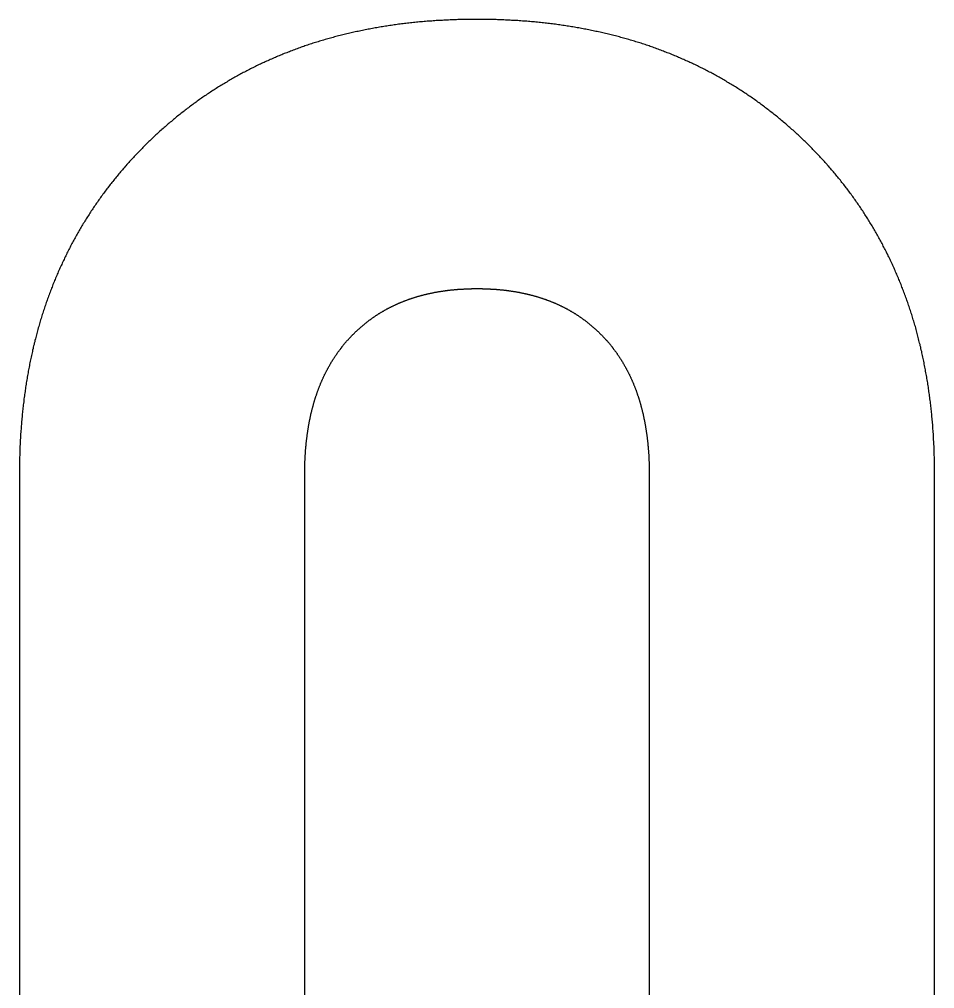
# Model space of a CAD drawing. Header units: millimetres. Extents: x -1211 to 233, y -1153 to 100.
# Drawn here: x -246.14 to -234, y -605.46 to -592.61 of the extents above; entities that cross this region are included whole.
import ezdxf

# ---------------------------------------------------------------- set-up
doc = ezdxf.new("R2010")
doc.units = ezdxf.units.MM
doc.layers.get('0').update_dxf_attribs({"lineweight": 25, "true_color": 0xffffff})

msp = doc.modelspace()

# ---------------------------------------------------------------- linework, layer by layer
at = {"color": 5, "true_color": 0x0000ff, "flags": 128}
for points in [[(-233.995, -612.285), (-233.995, -598.642), (-233.995, -598.621), (-233.995, -598.6), (-233.995, -598.579), (-233.996, -598.558), (-233.996, -598.536), (-233.996, -598.515), (-233.996, -598.494), (-233.997, -598.473), (-233.997, -598.453), (-233.998, -598.432), (-233.998, -598.411), (-233.999, -598.39), (-233.999, -598.369), (-234, -598.348), (-234.001, -598.328), (-234.002, -598.307), (-234.003, -598.286), (-234.003, -598.266), (-234.004, -598.245), (-234.005, -598.224), (-234.006, -598.204), (-234.008, -598.183), (-234.009, -598.163), (-234.01, -598.142), (-234.011, -598.122), (-234.012, -598.102), (-234.014, -598.081), (-234.015, -598.061), (-234.017, -598.041), (-234.018, -598.02), (-234.02, -598), (-234.021, -597.98), (-234.023, -597.96), (-234.025, -597.94), (-234.027, -597.92), (-234.028, -597.9), (-234.03, -597.879), (-234.032, -597.859), (-234.034, -597.84), (-234.036, -597.82), (-234.038, -597.8), (-234.04, -597.78), (-234.043, -597.76), (-234.045, -597.74), (-234.047, -597.72), (-234.049, -597.701), (-234.052, -597.681), (-234.054, -597.661), (-234.057, -597.642), (-234.059, -597.622), (-234.062, -597.602), (-234.064, -597.583), (-234.067, -597.563), (-234.07, -597.544), (-234.073, -597.524), (-234.075, -597.505), (-234.078, -597.486), (-234.081, -597.466), (-234.084, -597.447), (-234.087, -597.428), (-234.09, -597.408), (-234.094, -597.389), (-234.097, -597.37), (-234.1, -597.351), (-234.103, -597.332), (-234.107, -597.313), (-234.11, -597.293), (-234.114, -597.274), (-234.117, -597.255), (-234.121, -597.236), (-234.124, -597.218), (-234.128, -597.199), (-234.132, -597.18), (-234.135, -597.161), (-234.139, -597.142), (-234.143, -597.123), (-234.147, -597.105), (-234.151, -597.086), (-234.155, -597.067), (-234.159, -597.049), (-234.163, -597.03), (-234.167, -597.011), (-234.172, -596.993), (-234.176, -596.974), (-234.18, -596.956), (-234.185, -596.937), (-234.189, -596.919), (-234.194, -596.9), (-234.198, -596.882), (-234.203, -596.864), (-234.207, -596.846), (-234.212, -596.827), (-234.217, -596.809), (-234.221, -596.791), (-234.226, -596.773), (-234.231, -596.755), (-234.236, -596.736), (-234.241, -596.718), (-234.246, -596.7), (-234.251, -596.682), (-234.256, -596.664), (-234.262, -596.646), (-234.267, -596.628), (-234.272, -596.611), (-234.278, -596.593), (-234.283, -596.575), (-234.288, -596.557), (-234.294, -596.539), (-234.299, -596.522), (-234.305, -596.504), (-234.311, -596.486), (-234.316, -596.469), (-234.322, -596.451), (-234.328, -596.434), (-234.334, -596.416), (-234.34, -596.399), (-234.346, -596.381), (-234.352, -596.364), (-234.358, -596.346), (-234.364, -596.329), (-234.37, -596.312), (-234.376, -596.294), (-234.383, -596.277), (-234.389, -596.26), (-234.395, -596.243), (-234.402, -596.225), (-234.408, -596.208), (-234.415, -596.191), (-234.421, -596.174), (-234.428, -596.157), (-234.435, -596.14), (-234.441, -596.123), (-234.448, -596.106), (-234.455, -596.089), (-234.462, -596.072), (-234.469, -596.055), (-234.476, -596.039), (-234.483, -596.022), (-234.49, -596.005), (-234.497, -595.988), (-234.504, -595.972), (-234.512, -595.955), (-234.519, -595.938), (-234.526, -595.922), (-234.534, -595.905), (-234.541, -595.889), (-234.549, -595.872), (-234.556, -595.856), (-234.564, -595.839), (-234.571, -595.823), (-234.579, -595.807), (-234.587, -595.79), (-234.595, -595.774), (-234.603, -595.758), (-234.611, -595.741), (-234.618, -595.725), (-234.627, -595.709), (-234.635, -595.693), (-234.643, -595.677), (-234.651, -595.661), (-234.659, -595.645), (-234.667, -595.629), (-234.676, -595.613), (-234.684, -595.597), (-234.692, -595.581), (-234.701, -595.565), (-234.709, -595.549), (-234.718, -595.533), (-234.727, -595.518), (-234.735, -595.502), (-234.744, -595.486), (-234.753, -595.47), (-234.762, -595.455), (-234.771, -595.439), (-234.78, -595.423), (-234.789, -595.408), (-234.798, -595.392), (-234.807, -595.377), (-234.816, -595.361), (-234.825, -595.346), (-234.834, -595.331), (-234.844, -595.315), (-234.853, -595.3), (-234.862, -595.285), (-234.872, -595.269), (-234.881, -595.254), (-234.891, -595.239), (-234.9, -595.224), (-234.91, -595.209), (-234.92, -595.193), (-234.93, -595.178), (-234.939, -595.163), (-234.949, -595.148), (-234.959, -595.133), (-234.969, -595.118), (-234.979, -595.103), (-234.989, -595.089), (-234.999, -595.074), (-235.009, -595.059), (-235.02, -595.044), (-235.03, -595.029), (-235.04, -595.015), (-235.051, -595), (-235.061, -594.985), (-235.072, -594.971), (-235.082, -594.956), (-235.093, -594.941), (-235.103, -594.927), (-235.114, -594.912), (-235.125, -594.898), (-235.135, -594.883), (-235.146, -594.869), (-235.157, -594.855), (-235.168, -594.84), (-235.179, -594.826), (-235.19, -594.812), (-235.201, -594.798), (-235.212, -594.783), (-235.224, -594.769), (-235.235, -594.755), (-235.246, -594.741), (-235.257, -594.727), (-235.269, -594.713), (-235.28, -594.699), (-235.292, -594.685), (-235.303, -594.671), (-235.315, -594.657), (-235.327, -594.643), (-235.338, -594.629), (-235.35, -594.615), (-235.362, -594.601), (-235.374, -594.588), (-235.386, -594.574), (-235.398, -594.56), (-235.41, -594.547), (-235.422, -594.533), (-235.434, -594.519), (-235.446, -594.506), (-235.458, -594.492), (-235.47, -594.479), (-235.483, -594.465), (-235.495, -594.452), (-235.508, -594.438), (-235.52, -594.425), (-235.533, -594.412), (-235.545, -594.398), (-235.558, -594.385), (-235.57, -594.372), (-235.583, -594.359), (-235.596, -594.345), (-235.609, -594.332), (-235.622, -594.319), (-235.635, -594.306), (-235.648, -594.293), (-235.661, -594.28), (-235.674, -594.267), (-235.687, -594.254), (-235.7, -594.241), (-235.713, -594.228), (-235.726, -594.216), (-235.74, -594.203), (-235.753, -594.19), (-235.766, -594.177), (-235.78, -594.165), (-235.793, -594.152), (-235.806, -594.14), (-235.82, -594.127), (-235.833, -594.115), (-235.847, -594.103), (-235.86, -594.09), (-235.874, -594.078), (-235.888, -594.066), (-235.901, -594.054), (-235.915, -594.042), (-235.929, -594.03), (-235.942, -594.018), (-235.956, -594.006), (-235.97, -593.994), (-235.984, -593.982), (-235.998, -593.97), (-236.011, -593.959), (-236.025, -593.947), (-236.039, -593.935), (-236.053, -593.924), (-236.067, -593.912), (-236.081, -593.901), (-236.095, -593.889), (-236.11, -593.878), (-236.124, -593.867), (-236.138, -593.855), (-236.152, -593.844), (-236.166, -593.833), (-236.181, -593.822), (-236.195, -593.811), (-236.209, -593.8), (-236.224, -593.789), (-236.238, -593.778), (-236.252, -593.767), (-236.267, -593.756), (-236.281, -593.745), (-236.296, -593.735), (-236.31, -593.724), (-236.325, -593.713), (-236.34, -593.703), (-236.354, -593.692), (-236.369, -593.682), (-236.384, -593.671), (-236.398, -593.661), (-236.413, -593.651), (-236.428, -593.64), (-236.443, -593.63), (-236.458, -593.62), (-236.473, -593.61), (-236.488, -593.6), (-236.502, -593.59), (-236.517, -593.58), (-236.532, -593.57), (-236.548, -593.56), (-236.563, -593.55), (-236.578, -593.541), (-236.593, -593.531), (-236.608, -593.521), (-236.623, -593.512), (-236.639, -593.502), (-236.654, -593.492), (-236.669, -593.483), (-236.684, -593.474), (-236.7, -593.464), (-236.715, -593.455), (-236.731, -593.446), (-236.746, -593.437), (-236.762, -593.427), (-236.777, -593.418), (-236.793, -593.409), (-236.808, -593.4), (-236.824, -593.391), (-236.84, -593.382), (-236.855, -593.374), (-236.871, -593.365), (-236.887, -593.356), (-236.903, -593.347), (-236.918, -593.339), (-236.934, -593.33), (-236.95, -593.322), (-236.966, -593.313), (-236.982, -593.305), (-236.998, -593.296), (-237.014, -593.288), (-237.03, -593.28), (-237.046, -593.271), (-237.062, -593.263), (-237.078, -593.255), (-237.094, -593.247), (-237.111, -593.239), (-237.127, -593.231), (-237.143, -593.223), (-237.159, -593.215), (-237.176, -593.207), (-237.192, -593.2), (-237.209, -593.192), (-237.225, -593.184), (-237.241, -593.177), (-237.258, -593.169), (-237.274, -593.161), (-237.291, -593.154), (-237.307, -593.147), (-237.324, -593.139), (-237.341, -593.132), (-237.357, -593.125), (-237.374, -593.117), (-237.391, -593.11), (-237.408, -593.103), (-237.424, -593.096), (-237.441, -593.089), (-237.458, -593.082), (-237.475, -593.075), (-237.492, -593.068), (-237.509, -593.061), (-237.526, -593.055), (-237.543, -593.048), (-237.56, -593.041), (-237.577, -593.035), (-237.594, -593.028), (-237.611, -593.022), (-237.628, -593.015), (-237.646, -593.009), (-237.663, -593.002), (-237.68, -592.996), (-237.697, -592.99), (-237.715, -592.984), (-237.732, -592.977), (-237.75, -592.971), (-237.767, -592.965), (-237.784, -592.959), (-237.802, -592.953), (-237.819, -592.947), (-237.837, -592.941), (-237.855, -592.936), (-237.872, -592.93), (-237.89, -592.924), (-237.908, -592.919), (-237.925, -592.913), (-237.943, -592.907), (-237.961, -592.902), (-237.979, -592.896), (-237.996, -592.891), (-238.014, -592.886), (-238.032, -592.88), (-238.05, -592.875), (-238.068, -592.87), (-238.086, -592.865), (-238.104, -592.86), (-238.122, -592.855), (-238.14, -592.85), (-238.158, -592.845), (-238.177, -592.84), (-238.195, -592.835), (-238.213, -592.83), (-238.231, -592.826), (-238.249, -592.821), (-238.268, -592.816), (-238.286, -592.812), (-238.305, -592.807), (-238.323, -592.803), (-238.341, -592.798), (-238.36, -592.794), (-238.378, -592.789), (-238.397, -592.785), (-238.415, -592.781), (-238.434, -592.777), (-238.453, -592.773), (-238.471, -592.769), (-238.49, -592.765), (-238.509, -592.761), (-238.527, -592.757), (-238.546, -592.753), (-238.565, -592.749), (-238.584, -592.745), (-238.603, -592.741), (-238.622, -592.738), (-238.641, -592.734), (-238.66, -592.731), (-238.679, -592.727), (-238.698, -592.724), (-238.717, -592.72), (-238.736, -592.717), (-238.755, -592.713), (-238.774, -592.71), (-238.793, -592.707), (-238.813, -592.704), (-238.832, -592.701), (-238.851, -592.698), (-238.87, -592.695), (-238.89, -592.692), (-238.909, -592.689), (-238.929, -592.686), (-238.948, -592.683), (-238.968, -592.68), (-238.987, -592.678), (-239.007, -592.675), (-239.026, -592.672), (-239.046, -592.67), (-239.065, -592.667), (-239.085, -592.665), (-239.105, -592.662), (-239.125, -592.66), (-239.144, -592.658), (-239.164, -592.655), (-239.184, -592.653), (-239.204, -592.651), (-239.224, -592.649), (-239.244, -592.647), (-239.264, -592.645), (-239.284, -592.643), (-239.304, -592.641), (-239.324, -592.639), (-239.344, -592.637), (-239.364, -592.636), (-239.384, -592.634), (-239.404, -592.632), (-239.424, -592.631), (-239.445, -592.629), (-239.465, -592.628), (-239.485, -592.626), (-239.506, -592.625), (-239.526, -592.623), (-239.546, -592.622), (-239.567, -592.621), (-239.587, -592.62), (-239.608, -592.619), (-239.628, -592.618), (-239.649, -592.616), (-239.669, -592.616), (-239.69, -592.615), (-239.711, -592.614), (-239.731, -592.613), (-239.752, -592.612), (-239.773, -592.611), (-239.794, -592.611), (-239.814, -592.61), (-239.835, -592.609), (-239.856, -592.609), (-239.877, -592.608), (-239.898, -592.608), (-239.919, -592.608), (-239.94, -592.607), (-239.961, -592.607), (-239.982, -592.607), (-240.003, -592.607), (-240.024, -592.606), (-240.045, -592.606), (-240.067, -592.606), (-240.088, -592.606), (-240.109, -592.606), (-240.13, -592.607), (-240.151, -592.607), (-240.172, -592.607), (-240.193, -592.607), (-240.214, -592.608), (-240.235, -592.608), (-240.256, -592.608), (-240.277, -592.609), (-240.298, -592.609), (-240.319, -592.61), (-240.34, -592.611), (-240.36, -592.611), (-240.381, -592.612), (-240.402, -592.613), (-240.423, -592.614), (-240.443, -592.615), (-240.464, -592.616), (-240.484, -592.616), (-240.505, -592.618), (-240.525, -592.619), (-240.546, -592.62), (-240.566, -592.621), (-240.587, -592.622), (-240.607, -592.623), (-240.628, -592.625), (-240.648, -592.626), (-240.668, -592.628), (-240.689, -592.629), (-240.709, -592.631), (-240.729, -592.632), (-240.749, -592.634), (-240.769, -592.636), (-240.789, -592.637), (-240.81, -592.639), (-240.83, -592.641), (-240.85, -592.643), (-240.87, -592.645), (-240.89, -592.647), (-240.909, -592.649), (-240.929, -592.651), (-240.949, -592.653), (-240.969, -592.655), (-240.989, -592.658), (-241.009, -592.66), (-241.028, -592.662), (-241.048, -592.665), (-241.068, -592.667), (-241.087, -592.67), (-241.107, -592.672), (-241.127, -592.675), (-241.146, -592.678), (-241.166, -592.68), (-241.185, -592.683), (-241.205, -592.686), (-241.224, -592.689), (-241.243, -592.692), (-241.263, -592.695), (-241.282, -592.698), (-241.301, -592.701), (-241.321, -592.704), (-241.34, -592.707), (-241.359, -592.71), (-241.378, -592.713), (-241.397, -592.717), (-241.416, -592.72), (-241.435, -592.724), (-241.455, -592.727), (-241.474, -592.731), (-241.493, -592.734), (-241.511, -592.738), (-241.53, -592.741), (-241.549, -592.745), (-241.568, -592.749), (-241.587, -592.753), (-241.606, -592.757), (-241.624, -592.761), (-241.643, -592.765), (-241.662, -592.769), (-241.681, -592.773), (-241.699, -592.777), (-241.718, -592.781), (-241.736, -592.785), (-241.755, -592.789), (-241.773, -592.794), (-241.792, -592.798), (-241.81, -592.803), (-241.829, -592.807), (-241.847, -592.812), (-241.865, -592.816), (-241.884, -592.821), (-241.902, -592.826), (-241.92, -592.83), (-241.938, -592.835), (-241.957, -592.84), (-241.975, -592.845), (-241.993, -592.85), (-242.011, -592.855), (-242.029, -592.86), (-242.047, -592.865), (-242.065, -592.87), (-242.083, -592.875), (-242.101, -592.88), (-242.119, -592.886), (-242.137, -592.891), (-242.155, -592.896), (-242.172, -592.902), (-242.19, -592.907), (-242.208, -592.913), (-242.226, -592.919), (-242.243, -592.924), (-242.261, -592.93), (-242.279, -592.936), (-242.296, -592.941), (-242.314, -592.947), (-242.331, -592.953), (-242.349, -592.959), (-242.366, -592.965), (-242.384, -592.971), (-242.401, -592.977), (-242.418, -592.984), (-242.436, -592.99), (-242.453, -592.996), (-242.47, -593.002), (-242.488, -593.009), (-242.505, -593.015), (-242.522, -593.022), (-242.539, -593.028), (-242.556, -593.035), (-242.573, -593.041), (-242.59, -593.048), (-242.607, -593.055), (-242.624, -593.061), (-242.641, -593.068), (-242.658, -593.075), (-242.675, -593.082), (-242.692, -593.089), (-242.709, -593.096), (-242.726, -593.103), (-242.742, -593.11), (-242.759, -593.117), (-242.776, -593.125), (-242.792, -593.132), (-242.809, -593.139), (-242.826, -593.147), (-242.842, -593.154), (-242.859, -593.161), (-242.875, -593.169), (-242.892, -593.177), (-242.908, -593.184), (-242.925, -593.192), (-242.941, -593.2), (-242.957, -593.207), (-242.974, -593.215), (-242.99, -593.223), (-243.006, -593.231), (-243.023, -593.239), (-243.039, -593.247), (-243.055, -593.255), (-243.071, -593.263), (-243.087, -593.271), (-243.103, -593.28), (-243.119, -593.288), (-243.135, -593.296), (-243.151, -593.305), (-243.167, -593.313), (-243.183, -593.322), (-243.199, -593.33), (-243.215, -593.339), (-243.231, -593.347), (-243.246, -593.356), (-243.262, -593.365), (-243.278, -593.374), (-243.294, -593.382), (-243.309, -593.391), (-243.325, -593.4), (-243.34, -593.409), (-243.356, -593.418), (-243.372, -593.427), (-243.387, -593.437), (-243.402, -593.446), (-243.418, -593.455), (-243.433, -593.464), (-243.449, -593.474), (-243.464, -593.483), (-243.479, -593.492), (-243.495, -593.502), (-243.51, -593.512), (-243.525, -593.521), (-243.54, -593.531), (-243.555, -593.541), (-243.571, -593.55), (-243.586, -593.56), (-243.601, -593.57), (-243.616, -593.58), (-243.631, -593.59), (-243.646, -593.6), (-243.661, -593.61), (-243.676, -593.62), (-243.69, -593.63), (-243.705, -593.64), (-243.72, -593.651), (-243.735, -593.661), (-243.75, -593.671), (-243.764, -593.682), (-243.779, -593.692), (-243.794, -593.703), (-243.808, -593.713), (-243.823, -593.724), (-243.837, -593.735), (-243.852, -593.745), (-243.866, -593.756), (-243.881, -593.767), (-243.895, -593.778), (-243.91, -593.789), (-243.924, -593.8), (-243.938, -593.811), (-243.953, -593.822), (-243.967, -593.833), (-243.981, -593.844), (-243.995, -593.855), (-244.009, -593.867), (-244.024, -593.878), (-244.038, -593.889), (-244.052, -593.901), (-244.066, -593.912), (-244.08, -593.924), (-244.094, -593.935), (-244.108, -593.947), (-244.122, -593.959), (-244.136, -593.97), (-244.149, -593.982), (-244.163, -593.994), (-244.177, -594.006), (-244.191, -594.018), (-244.205, -594.03), (-244.218, -594.042), (-244.232, -594.054), (-244.246, -594.066), (-244.259, -594.078), (-244.273, -594.09), (-244.286, -594.103), (-244.3, -594.115), (-244.313, -594.127), (-244.327, -594.14), (-244.34, -594.152), (-244.354, -594.165), (-244.367, -594.177), (-244.38, -594.19), (-244.393, -594.203), (-244.407, -594.216), (-244.42, -594.228), (-244.433, -594.241), (-244.446, -594.254), (-244.459, -594.267), (-244.473, -594.28), (-244.486, -594.293), (-244.499, -594.306), (-244.511, -594.319), (-244.524, -594.332), (-244.537, -594.345), (-244.55, -594.359), (-244.563, -594.372), (-244.575, -594.385), (-244.588, -594.398), (-244.601, -594.412), (-244.613, -594.425), (-244.626, -594.438), (-244.638, -594.452), (-244.65, -594.465), (-244.663, -594.479), (-244.675, -594.492), (-244.687, -594.506), (-244.699, -594.519), (-244.711, -594.533), (-244.724, -594.547), (-244.736, -594.56), (-244.748, -594.574), (-244.759, -594.588), (-244.771, -594.601), (-244.783, -594.615), (-244.795, -594.629), (-244.807, -594.643), (-244.818, -594.657), (-244.83, -594.671), (-244.841, -594.685), (-244.853, -594.699), (-244.864, -594.713), (-244.876, -594.727), (-244.887, -594.741), (-244.898, -594.755), (-244.91, -594.769), (-244.921, -594.783), (-244.932, -594.798), (-244.943, -594.812), (-244.954, -594.826), (-244.965, -594.84), (-244.976, -594.855), (-244.987, -594.869), (-244.998, -594.883), (-245.008, -594.898), (-245.019, -594.912), (-245.03, -594.927), (-245.041, -594.941), (-245.051, -594.956), (-245.062, -594.971), (-245.072, -594.985), (-245.083, -595), (-245.093, -595.015), (-245.103, -595.029), (-245.114, -595.044), (-245.124, -595.059), (-245.134, -595.074), (-245.144, -595.089), (-245.154, -595.103), (-245.164, -595.118), (-245.174, -595.133), (-245.184, -595.148), (-245.194, -595.163), (-245.204, -595.178), (-245.213, -595.193), (-245.223, -595.209), (-245.233, -595.224), (-245.242, -595.239), (-245.252, -595.254), (-245.261, -595.269), (-245.271, -595.285), (-245.28, -595.3), (-245.29, -595.315), (-245.299, -595.331), (-245.308, -595.346), (-245.317, -595.361), (-245.327, -595.377), (-245.336, -595.392), (-245.345, -595.408), (-245.354, -595.423), (-245.363, -595.439), (-245.371, -595.455), (-245.38, -595.47), (-245.389, -595.486), (-245.398, -595.502), (-245.406, -595.518), (-245.415, -595.533), (-245.424, -595.549), (-245.432, -595.565), (-245.441, -595.581), (-245.449, -595.597), (-245.458, -595.613), (-245.466, -595.629), (-245.474, -595.645), (-245.482, -595.661), (-245.491, -595.677), (-245.499, -595.693), (-245.507, -595.709), (-245.515, -595.725), (-245.523, -595.741), (-245.531, -595.758), (-245.538, -595.774), (-245.546, -595.79), (-245.554, -595.807), (-245.562, -595.823), (-245.569, -595.839), (-245.577, -595.856), (-245.585, -595.872), (-245.592, -595.889), (-245.6, -595.905), (-245.607, -595.922), (-245.614, -595.938), (-245.622, -595.955), (-245.629, -595.972), (-245.636, -595.988), (-245.643, -596.005), (-245.65, -596.022), (-245.657, -596.039), (-245.664, -596.055), (-245.671, -596.072), (-245.678, -596.089), (-245.685, -596.106), (-245.692, -596.123), (-245.698, -596.14), (-245.705, -596.157), (-245.712, -596.174), (-245.718, -596.191), (-245.725, -596.208), (-245.731, -596.225), (-245.738, -596.243), (-245.744, -596.26), (-245.751, -596.277), (-245.757, -596.294), (-245.763, -596.312), (-245.769, -596.329), (-245.775, -596.346), (-245.781, -596.364), (-245.787, -596.381), (-245.793, -596.399), (-245.799, -596.416), (-245.805, -596.434), (-245.811, -596.451), (-245.817, -596.469), (-245.822, -596.486), (-245.828, -596.504), (-245.834, -596.522), (-245.839, -596.539), (-245.845, -596.557), (-245.85, -596.575), (-245.856, -596.593), (-245.861, -596.611), (-245.866, -596.628), (-245.872, -596.646), (-245.877, -596.664), (-245.882, -596.682), (-245.887, -596.7), (-245.892, -596.718), (-245.897, -596.736), (-245.902, -596.755), (-245.907, -596.773), (-245.912, -596.791), (-245.916, -596.809), (-245.921, -596.827), (-245.926, -596.846), (-245.931, -596.864), (-245.935, -596.882), (-245.94, -596.9), (-245.944, -596.919), (-245.949, -596.937), (-245.953, -596.956), (-245.957, -596.974), (-245.962, -596.993), (-245.966, -597.011), (-245.97, -597.03), (-245.974, -597.049), (-245.978, -597.067), (-245.982, -597.086), (-245.986, -597.105), (-245.99, -597.123), (-245.994, -597.142), (-245.998, -597.161), (-246.002, -597.18), (-246.005, -597.199), (-246.009, -597.218), (-246.013, -597.236), (-246.016, -597.255), (-246.02, -597.274), (-246.023, -597.293), (-246.026, -597.313), (-246.03, -597.332), (-246.033, -597.351), (-246.036, -597.37), (-246.04, -597.389), (-246.043, -597.408), (-246.046, -597.428), (-246.049, -597.447), (-246.052, -597.466), (-246.055, -597.486), (-246.058, -597.505), (-246.061, -597.524), (-246.063, -597.544), (-246.066, -597.563), (-246.069, -597.583), (-246.071, -597.602), (-246.074, -597.622), (-246.077, -597.642), (-246.079, -597.661), (-246.081, -597.681), (-246.084, -597.701), (-246.086, -597.72), (-246.088, -597.74), (-246.091, -597.76), (-246.093, -597.78), (-246.095, -597.8), (-246.097, -597.82), (-246.099, -597.84), (-246.101, -597.859), (-246.103, -597.879), (-246.105, -597.9), (-246.107, -597.92), (-246.108, -597.94), (-246.11, -597.96), (-246.112, -597.98), (-246.113, -598), (-246.115, -598.02), (-246.116, -598.041), (-246.118, -598.061), (-246.119, -598.081), (-246.121, -598.102), (-246.122, -598.122), (-246.123, -598.142), (-246.124, -598.163), (-246.126, -598.183), (-246.127, -598.204), (-246.128, -598.224), (-246.129, -598.245), (-246.13, -598.266), (-246.131, -598.286), (-246.131, -598.307), (-246.132, -598.328), (-246.133, -598.348), (-246.134, -598.369), (-246.134, -598.39), (-246.135, -598.411), (-246.135, -598.432), (-246.136, -598.453), (-246.136, -598.473), (-246.137, -598.494), (-246.137, -598.515), (-246.137, -598.536), (-246.138, -598.558), (-246.138, -598.579), (-246.138, -598.6), (-246.138, -598.621), (-246.138, -598.642), (-246.138, -612.285)], [(-242.352, -612.285), (-242.352, -598.642), (-242.352, -598.633), (-242.352, -598.624), (-242.352, -598.615), (-242.352, -598.605), (-242.352, -598.596), (-242.352, -598.587), (-242.352, -598.578), (-242.352, -598.569), (-242.352, -598.56), (-242.351, -598.551), (-242.351, -598.542), (-242.351, -598.533), (-242.351, -598.524), (-242.35, -598.515), (-242.35, -598.506), (-242.35, -598.497), (-242.35, -598.488), (-242.349, -598.479), (-242.349, -598.47), (-242.349, -598.461), (-242.348, -598.452), (-242.348, -598.443), (-242.347, -598.435), (-242.347, -598.426), (-242.347, -598.417), (-242.346, -598.408), (-242.346, -598.399), (-242.345, -598.391), (-242.345, -598.382), (-242.344, -598.373), (-242.343, -598.364), (-242.343, -598.356), (-242.342, -598.347), (-242.342, -598.338), (-242.341, -598.33), (-242.34, -598.321), (-242.34, -598.313), (-242.339, -598.304), (-242.338, -598.295), (-242.337, -598.287), (-242.337, -598.278), (-242.336, -598.27), (-242.335, -598.261), (-242.334, -598.253), (-242.334, -598.244), (-242.333, -598.236), (-242.332, -598.227), (-242.331, -598.219), (-242.33, -598.211), (-242.329, -598.202), (-242.328, -598.194), (-242.327, -598.185), (-242.326, -598.177), (-242.325, -598.169), (-242.324, -598.16), (-242.323, -598.152), (-242.322, -598.144), (-242.321, -598.136), (-242.32, -598.127), (-242.319, -598.119), (-242.318, -598.111), (-242.317, -598.103), (-242.316, -598.094), (-242.314, -598.086), (-242.313, -598.078), (-242.312, -598.07), (-242.311, -598.062), (-242.309, -598.054), (-242.308, -598.046), (-242.307, -598.038), (-242.306, -598.03), (-242.304, -598.022), (-242.303, -598.013), (-242.302, -598.005), (-242.3, -597.997), (-242.299, -597.99), (-242.297, -597.982), (-242.296, -597.974), (-242.294, -597.966), (-242.293, -597.958), (-242.292, -597.95), (-242.29, -597.942), (-242.288, -597.934), (-242.287, -597.926), (-242.285, -597.918), (-242.284, -597.911), (-242.282, -597.903), (-242.281, -597.895), (-242.279, -597.887), (-242.277, -597.88), (-242.276, -597.872), (-242.274, -597.864), (-242.272, -597.856), (-242.27, -597.849), (-242.269, -597.841), (-242.267, -597.833), (-242.265, -597.826), (-242.263, -597.818), (-242.262, -597.811), (-242.26, -597.803), (-242.258, -597.795), (-242.256, -597.788), (-242.254, -597.78), (-242.252, -597.773), (-242.25, -597.765), (-242.248, -597.758), (-242.246, -597.75), (-242.244, -597.743), (-242.242, -597.736), (-242.24, -597.728), (-242.238, -597.721), (-242.236, -597.713), (-242.234, -597.706), (-242.232, -597.699), (-242.23, -597.691), (-242.228, -597.684), (-242.225, -597.677), (-242.223, -597.669), (-242.221, -597.662), (-242.219, -597.655), (-242.217, -597.648), (-242.214, -597.64), (-242.212, -597.633), (-242.21, -597.626), (-242.208, -597.619), (-242.205, -597.612), (-242.203, -597.605), (-242.201, -597.597), (-242.198, -597.59), (-242.196, -597.583), (-242.193, -597.576), (-242.191, -597.569), (-242.188, -597.562), (-242.186, -597.555), (-242.183, -597.548), (-242.181, -597.541), (-242.178, -597.534), (-242.176, -597.527), (-242.173, -597.52), (-242.171, -597.513), (-242.168, -597.506), (-242.166, -597.499), (-242.163, -597.493), (-242.16, -597.486), (-242.158, -597.479), (-242.155, -597.472), (-242.152, -597.465), (-242.149, -597.458), (-242.147, -597.452), (-242.144, -597.445), (-242.141, -597.438), (-242.138, -597.431), (-242.135, -597.425), (-242.133, -597.418), (-242.13, -597.411), (-242.127, -597.405), (-242.124, -597.398), (-242.121, -597.391), (-242.118, -597.385), (-242.115, -597.378), (-242.112, -597.372), (-242.109, -597.365), (-242.106, -597.358), (-242.103, -597.352), (-242.1, -597.345), (-242.097, -597.339), (-242.094, -597.332), (-242.091, -597.326), (-242.088, -597.319), (-242.085, -597.313), (-242.081, -597.307), (-242.078, -597.3), (-242.075, -597.294), (-242.072, -597.287), (-242.069, -597.281), (-242.065, -597.275), (-242.062, -597.268), (-242.059, -597.262), (-242.055, -597.256), (-242.052, -597.25), (-242.049, -597.243), (-242.045, -597.237), (-242.042, -597.231), (-242.039, -597.225), (-242.035, -597.218), (-242.032, -597.212), (-242.028, -597.206), (-242.025, -597.2), (-242.021, -597.194), (-242.018, -597.188), (-242.014, -597.182), (-242.011, -597.176), (-242.007, -597.169), (-242.004, -597.163), (-242, -597.157), (-241.996, -597.151), (-241.993, -597.145), (-241.989, -597.139), (-241.985, -597.133), (-241.982, -597.128), (-241.978, -597.122), (-241.974, -597.116), (-241.971, -597.11), (-241.967, -597.104), (-241.963, -597.098), (-241.959, -597.092), (-241.955, -597.086), (-241.952, -597.081), (-241.948, -597.075), (-241.944, -597.069), (-241.94, -597.063), (-241.936, -597.057), (-241.932, -597.052), (-241.928, -597.046), (-241.924, -597.04), (-241.92, -597.035), (-241.916, -597.029), (-241.912, -597.023), (-241.908, -597.018), (-241.904, -597.012), (-241.9, -597.006), (-241.896, -597.001), (-241.892, -596.995), (-241.887, -596.99), (-241.883, -596.984), (-241.879, -596.979), (-241.875, -596.973), (-241.871, -596.968), (-241.866, -596.962), (-241.862, -596.957), (-241.858, -596.951), (-241.854, -596.946), (-241.849, -596.94), (-241.845, -596.935), (-241.841, -596.93), (-241.836, -596.924), (-241.832, -596.919), (-241.828, -596.914), (-241.823, -596.908), (-241.819, -596.903), (-241.814, -596.898), (-241.81, -596.893), (-241.805, -596.887), (-241.801, -596.882), (-241.796, -596.877), (-241.792, -596.872), (-241.787, -596.867), (-241.783, -596.861), (-241.778, -596.856), (-241.773, -596.851), (-241.769, -596.846), (-241.764, -596.841), (-241.759, -596.836), (-241.755, -596.831), (-241.75, -596.826), (-241.745, -596.821), (-241.74, -596.816), (-241.736, -596.811), (-241.731, -596.806), (-241.726, -596.801), (-241.721, -596.796), (-241.716, -596.791), (-241.712, -596.786), (-241.707, -596.781), (-241.702, -596.776), (-241.697, -596.771), (-241.692, -596.767), (-241.687, -596.762), (-241.682, -596.757), (-241.677, -596.752), (-241.672, -596.748), (-241.667, -596.743), (-241.662, -596.738), (-241.657, -596.733), (-241.652, -596.729), (-241.647, -596.724), (-241.642, -596.72), (-241.637, -596.715), (-241.632, -596.71), (-241.627, -596.706), (-241.622, -596.701), (-241.617, -596.697), (-241.612, -596.692), (-241.607, -596.688), (-241.602, -596.683), (-241.596, -596.679), (-241.591, -596.674), (-241.586, -596.67), (-241.581, -596.666), (-241.576, -596.661), (-241.57, -596.657), (-241.565, -596.653), (-241.56, -596.648), (-241.555, -596.644), (-241.549, -596.64), (-241.544, -596.635), (-241.539, -596.631), (-241.533, -596.627), (-241.528, -596.623), (-241.523, -596.619), (-241.517, -596.615), (-241.512, -596.61), (-241.507, -596.606), (-241.501, -596.602), (-241.496, -596.598), (-241.49, -596.594), (-241.485, -596.59), (-241.479, -596.586), (-241.474, -596.582), (-241.468, -596.578), (-241.463, -596.574), (-241.457, -596.57), (-241.452, -596.566), (-241.446, -596.562), (-241.441, -596.558), (-241.435, -596.555), (-241.429, -596.551), (-241.424, -596.547), (-241.418, -596.543), (-241.413, -596.539), (-241.407, -596.536), (-241.401, -596.532), (-241.396, -596.528), (-241.39, -596.524), (-241.384, -596.521), (-241.378, -596.517), (-241.373, -596.514), (-241.367, -596.51), (-241.361, -596.506), (-241.355, -596.503), (-241.35, -596.499), (-241.344, -596.496), (-241.338, -596.492), (-241.332, -596.489), (-241.326, -596.485), (-241.32, -596.482), (-241.314, -596.478), (-241.309, -596.475), (-241.303, -596.471), (-241.297, -596.468), (-241.291, -596.465), (-241.285, -596.461), (-241.279, -596.458), (-241.273, -596.455), (-241.267, -596.451), (-241.261, -596.448), (-241.255, -596.445), (-241.249, -596.442), (-241.243, -596.438), (-241.237, -596.435), (-241.231, -596.432), (-241.225, -596.429), (-241.218, -596.426), (-241.212, -596.423), (-241.206, -596.42), (-241.2, -596.417), (-241.194, -596.413), (-241.188, -596.41), (-241.181, -596.407), (-241.175, -596.404), (-241.169, -596.401), (-241.163, -596.398), (-241.157, -596.396), (-241.15, -596.393), (-241.144, -596.39), (-241.138, -596.387), (-241.131, -596.384), (-241.125, -596.381), (-241.119, -596.378), (-241.112, -596.376), (-241.106, -596.373), (-241.1, -596.37), (-241.093, -596.367), (-241.087, -596.365), (-241.08, -596.362), (-241.074, -596.359), (-241.068, -596.357), (-241.061, -596.354), (-241.055, -596.351), (-241.048, -596.349), (-241.042, -596.346), (-241.035, -596.344), (-241.029, -596.341), (-241.022, -596.339), (-241.015, -596.336), (-241.009, -596.334), (-241.002, -596.331), (-240.996, -596.329), (-240.989, -596.326), (-240.982, -596.324), (-240.976, -596.321), (-240.969, -596.319), (-240.962, -596.317), (-240.956, -596.314), (-240.949, -596.312), (-240.942, -596.31), (-240.936, -596.308), (-240.929, -596.305), (-240.922, -596.303), (-240.915, -596.301), (-240.908, -596.299), (-240.902, -596.296), (-240.895, -596.294), (-240.888, -596.292), (-240.881, -596.29), (-240.874, -596.288), (-240.867, -596.286), (-240.861, -596.284), (-240.854, -596.282), (-240.847, -596.28), (-240.84, -596.278), (-240.833, -596.276), (-240.826, -596.274), (-240.819, -596.272), (-240.812, -596.27), (-240.805, -596.268), (-240.798, -596.266), (-240.791, -596.264), (-240.784, -596.263), (-240.777, -596.261), (-240.77, -596.259), (-240.763, -596.257), (-240.755, -596.255), (-240.748, -596.254), (-240.741, -596.252), (-240.734, -596.25), (-240.727, -596.249), (-240.72, -596.247), (-240.713, -596.245), (-240.705, -596.244), (-240.698, -596.242), (-240.691, -596.241), (-240.684, -596.239), (-240.676, -596.237), (-240.669, -596.236), (-240.662, -596.234), (-240.655, -596.233), (-240.647, -596.232), (-240.64, -596.23), (-240.633, -596.229), (-240.625, -596.227), (-240.618, -596.226), (-240.61, -596.224), (-240.603, -596.223), (-240.596, -596.222), (-240.588, -596.221), (-240.581, -596.219), (-240.573, -596.218), (-240.566, -596.217), (-240.558, -596.215), (-240.551, -596.214), (-240.543, -596.213), (-240.536, -596.212), (-240.528, -596.211), (-240.521, -596.21), (-240.513, -596.209), (-240.506, -596.207), (-240.498, -596.206), (-240.49, -596.205), (-240.483, -596.204), (-240.475, -596.203), (-240.467, -596.202), (-240.46, -596.201), (-240.452, -596.2), (-240.444, -596.199), (-240.437, -596.199), (-240.429, -596.198), (-240.421, -596.197), (-240.413, -596.196), (-240.406, -596.195), (-240.398, -596.194), (-240.39, -596.193), (-240.382, -596.193), (-240.374, -596.192), (-240.367, -596.191), (-240.359, -596.19), (-240.351, -596.19), (-240.343, -596.189), (-240.335, -596.188), (-240.327, -596.188), (-240.319, -596.187), (-240.311, -596.187), (-240.303, -596.186), (-240.295, -596.185), (-240.287, -596.185), (-240.279, -596.184), (-240.271, -596.184), (-240.263, -596.183), (-240.255, -596.183), (-240.247, -596.183), (-240.239, -596.182), (-240.231, -596.182), (-240.223, -596.181), (-240.215, -596.181), (-240.207, -596.181), (-240.199, -596.18), (-240.191, -596.18), (-240.182, -596.18), (-240.174, -596.179), (-240.166, -596.179), (-240.158, -596.179), (-240.15, -596.179), (-240.141, -596.179), (-240.133, -596.178), (-240.125, -596.178), (-240.117, -596.178), (-240.108, -596.178), (-240.1, -596.178), (-240.092, -596.178), (-240.083, -596.178), (-240.075, -596.178), (-240.067, -596.178), (-240.058, -596.178), (-240.05, -596.178), (-240.042, -596.178), (-240.033, -596.178), (-240.025, -596.178), (-240.017, -596.178), (-240.008, -596.178), (-240, -596.178), (-239.992, -596.179), (-239.984, -596.179), (-239.975, -596.179), (-239.967, -596.179), (-239.959, -596.179), (-239.951, -596.18), (-239.943, -596.18), (-239.934, -596.18), (-239.926, -596.181), (-239.918, -596.181), (-239.91, -596.181), (-239.902, -596.182), (-239.894, -596.182), (-239.886, -596.183), (-239.878, -596.183), (-239.87, -596.183), (-239.862, -596.184), (-239.854, -596.184), (-239.846, -596.185), (-239.838, -596.185), (-239.83, -596.186), (-239.822, -596.187), (-239.814, -596.187), (-239.806, -596.188), (-239.798, -596.188), (-239.79, -596.189), (-239.782, -596.19), (-239.774, -596.19), (-239.767, -596.191), (-239.759, -596.192), (-239.751, -596.193), (-239.743, -596.193), (-239.735, -596.194), (-239.728, -596.195), (-239.72, -596.196), (-239.712, -596.197), (-239.704, -596.198), (-239.697, -596.199), (-239.689, -596.199), (-239.681, -596.2), (-239.673, -596.201), (-239.666, -596.202), (-239.658, -596.203), (-239.65, -596.204), (-239.643, -596.205), (-239.635, -596.206), (-239.628, -596.207), (-239.62, -596.209), (-239.612, -596.21), (-239.605, -596.211), (-239.597, -596.212), (-239.59, -596.213), (-239.582, -596.214), (-239.575, -596.215), (-239.567, -596.217), (-239.56, -596.218), (-239.552, -596.219), (-239.545, -596.221), (-239.538, -596.222), (-239.53, -596.223), (-239.523, -596.224), (-239.515, -596.226), (-239.508, -596.227), (-239.501, -596.229), (-239.493, -596.23), (-239.486, -596.232), (-239.479, -596.233), (-239.471, -596.234), (-239.464, -596.236), (-239.457, -596.237), (-239.45, -596.239), (-239.442, -596.241), (-239.435, -596.242), (-239.428, -596.244), (-239.421, -596.245), (-239.413, -596.247), (-239.406, -596.249), (-239.399, -596.25), (-239.392, -596.252), (-239.385, -596.254), (-239.378, -596.255), (-239.371, -596.257), (-239.364, -596.259), (-239.356, -596.261), (-239.349, -596.263), (-239.342, -596.264), (-239.335, -596.266), (-239.328, -596.268), (-239.321, -596.27), (-239.314, -596.272), (-239.307, -596.274), (-239.3, -596.276), (-239.293, -596.278), (-239.287, -596.28), (-239.28, -596.282), (-239.273, -596.284), (-239.266, -596.286), (-239.259, -596.288), (-239.252, -596.29), (-239.245, -596.292), (-239.238, -596.294), (-239.232, -596.296), (-239.225, -596.299), (-239.218, -596.301), (-239.211, -596.303), (-239.204, -596.305), (-239.198, -596.308), (-239.191, -596.31), (-239.184, -596.312), (-239.178, -596.314), (-239.171, -596.317), (-239.164, -596.319), (-239.157, -596.321), (-239.151, -596.324), (-239.144, -596.326), (-239.138, -596.329), (-239.131, -596.331), (-239.124, -596.334), (-239.118, -596.336), (-239.111, -596.339), (-239.105, -596.341), (-239.098, -596.344), (-239.092, -596.346), (-239.085, -596.349), (-239.079, -596.351), (-239.072, -596.354), (-239.066, -596.357), (-239.059, -596.359), (-239.053, -596.362), (-239.046, -596.365), (-239.04, -596.367), (-239.034, -596.37), (-239.027, -596.373), (-239.021, -596.376), (-239.014, -596.378), (-239.008, -596.381), (-239.002, -596.384), (-238.996, -596.387), (-238.989, -596.39), (-238.983, -596.393), (-238.977, -596.396), (-238.97, -596.398), (-238.964, -596.401), (-238.958, -596.404), (-238.952, -596.407), (-238.946, -596.41), (-238.939, -596.413), (-238.933, -596.417), (-238.927, -596.42), (-238.921, -596.423), (-238.915, -596.426), (-238.909, -596.429), (-238.903, -596.432), (-238.896, -596.435), (-238.89, -596.438), (-238.884, -596.442), (-238.878, -596.445), (-238.872, -596.448), (-238.866, -596.451), (-238.86, -596.455), (-238.854, -596.458), (-238.848, -596.461), (-238.842, -596.465), (-238.836, -596.468), (-238.831, -596.471), (-238.825, -596.475), (-238.819, -596.478), (-238.813, -596.482), (-238.807, -596.485), (-238.801, -596.489), (-238.795, -596.492), (-238.789, -596.496), (-238.784, -596.499), (-238.778, -596.503), (-238.772, -596.506), (-238.766, -596.51), (-238.761, -596.514), (-238.755, -596.517), (-238.749, -596.521), (-238.743, -596.524), (-238.738, -596.528), (-238.732, -596.532), (-238.726, -596.536), (-238.721, -596.539), (-238.715, -596.543), (-238.709, -596.547), (-238.704, -596.551), (-238.698, -596.555), (-238.693, -596.558), (-238.687, -596.562), (-238.681, -596.566), (-238.676, -596.57), (-238.67, -596.574), (-238.665, -596.578), (-238.659, -596.582), (-238.654, -596.586), (-238.648, -596.59), (-238.643, -596.594), (-238.637, -596.598), (-238.632, -596.602), (-238.627, -596.606), (-238.621, -596.61), (-238.616, -596.615), (-238.61, -596.619), (-238.605, -596.623), (-238.6, -596.627), (-238.594, -596.631), (-238.589, -596.635), (-238.584, -596.64), (-238.579, -596.644), (-238.573, -596.648), (-238.568, -596.653), (-238.563, -596.657), (-238.557, -596.661), (-238.552, -596.666), (-238.547, -596.67), (-238.542, -596.674), (-238.537, -596.679), (-238.532, -596.683), (-238.526, -596.688), (-238.521, -596.692), (-238.516, -596.697), (-238.511, -596.701), (-238.506, -596.706), (-238.501, -596.71), (-238.496, -596.715), (-238.491, -596.72), (-238.486, -596.724), (-238.481, -596.729), (-238.476, -596.733), (-238.471, -596.738), (-238.466, -596.743), (-238.461, -596.748), (-238.456, -596.752), (-238.451, -596.757), (-238.446, -596.762), (-238.441, -596.767), (-238.436, -596.771), (-238.431, -596.776), (-238.426, -596.781), (-238.422, -596.786), (-238.417, -596.791), (-238.412, -596.796), (-238.407, -596.801), (-238.402, -596.806), (-238.398, -596.811), (-238.393, -596.816), (-238.388, -596.821), (-238.383, -596.826), (-238.379, -596.831), (-238.374, -596.836), (-238.369, -596.841), (-238.365, -596.846), (-238.36, -596.851), (-238.355, -596.856), (-238.351, -596.861), (-238.346, -596.867), (-238.342, -596.872), (-238.337, -596.877), (-238.332, -596.882), (-238.328, -596.887), (-238.323, -596.893), (-238.319, -596.898), (-238.315, -596.903), (-238.31, -596.908), (-238.306, -596.914), (-238.301, -596.919), (-238.297, -596.924), (-238.293, -596.93), (-238.288, -596.935), (-238.284, -596.94), (-238.28, -596.946), (-238.275, -596.951), (-238.271, -596.957), (-238.267, -596.962), (-238.262, -596.968), (-238.258, -596.973), (-238.254, -596.979), (-238.25, -596.984), (-238.246, -596.99), (-238.242, -596.995), (-238.237, -597.001), (-238.233, -597.006), (-238.229, -597.012), (-238.225, -597.018), (-238.221, -597.023), (-238.217, -597.029), (-238.213, -597.035), (-238.209, -597.04), (-238.205, -597.046), (-238.201, -597.052), (-238.197, -597.057), (-238.193, -597.063), (-238.189, -597.069), (-238.186, -597.075), (-238.182, -597.081), (-238.178, -597.086), (-238.174, -597.092), (-238.17, -597.098), (-238.166, -597.104), (-238.163, -597.11), (-238.159, -597.116), (-238.155, -597.122), (-238.151, -597.128), (-238.148, -597.133), (-238.144, -597.139), (-238.14, -597.145), (-238.137, -597.151), (-238.133, -597.157), (-238.13, -597.163), (-238.126, -597.169), (-238.122, -597.176), (-238.119, -597.182), (-238.115, -597.188), (-238.112, -597.194), (-238.108, -597.2), (-238.105, -597.206), (-238.101, -597.212), (-238.098, -597.218), (-238.095, -597.225), (-238.091, -597.231), (-238.088, -597.237), (-238.084, -597.243), (-238.081, -597.25), (-238.078, -597.256), (-238.074, -597.262), (-238.071, -597.268), (-238.068, -597.275), (-238.065, -597.281), (-238.061, -597.287), (-238.058, -597.294), (-238.055, -597.3), (-238.052, -597.307), (-238.049, -597.313), (-238.045, -597.319), (-238.042, -597.326), (-238.039, -597.332), (-238.036, -597.339), (-238.033, -597.345), (-238.03, -597.352), (-238.027, -597.358), (-238.024, -597.365), (-238.021, -597.372), (-238.018, -597.378), (-238.015, -597.385), (-238.012, -597.391), (-238.009, -597.398), (-238.006, -597.405), (-238.003, -597.411), (-238.001, -597.418), (-237.998, -597.425), (-237.995, -597.431), (-237.992, -597.438), (-237.989, -597.445), (-237.987, -597.452), (-237.984, -597.458), (-237.981, -597.465), (-237.978, -597.472), (-237.976, -597.479), (-237.973, -597.486), (-237.97, -597.493), (-237.968, -597.499), (-237.965, -597.506), (-237.962, -597.513), (-237.96, -597.52), (-237.957, -597.527), (-237.955, -597.534), (-237.952, -597.541), (-237.95, -597.548), (-237.947, -597.555), (-237.945, -597.562), (-237.942, -597.569), (-237.94, -597.576), (-237.937, -597.583), (-237.935, -597.59), (-237.933, -597.597), (-237.93, -597.605), (-237.928, -597.612), (-237.926, -597.619), (-237.923, -597.626), (-237.921, -597.633), (-237.919, -597.64), (-237.917, -597.648), (-237.914, -597.655), (-237.912, -597.662), (-237.91, -597.669), (-237.908, -597.677), (-237.906, -597.684), (-237.903, -597.691), (-237.901, -597.699), (-237.899, -597.706), (-237.897, -597.713), (-237.895, -597.721), (-237.893, -597.728), (-237.891, -597.736), (-237.889, -597.743), (-237.887, -597.75), (-237.885, -597.758), (-237.883, -597.765), (-237.881, -597.773), (-237.879, -597.78), (-237.877, -597.788), (-237.875, -597.795), (-237.874, -597.803), (-237.872, -597.811), (-237.87, -597.818), (-237.868, -597.826), (-237.866, -597.833), (-237.864, -597.841), (-237.863, -597.849), (-237.861, -597.856), (-237.859, -597.864), (-237.858, -597.872), (-237.856, -597.88), (-237.854, -597.887), (-237.853, -597.895), (-237.851, -597.903), (-237.849, -597.911), (-237.848, -597.918), (-237.846, -597.926), (-237.845, -597.934), (-237.843, -597.942), (-237.842, -597.95), (-237.84, -597.958), (-237.839, -597.966), (-237.837, -597.974), (-237.836, -597.982), (-237.834, -597.99), (-237.833, -597.997), (-237.832, -598.005), (-237.83, -598.013), (-237.829, -598.022), (-237.828, -598.03), (-237.826, -598.038), (-237.825, -598.046), (-237.824, -598.054), (-237.822, -598.062), (-237.821, -598.07), (-237.82, -598.078), (-237.819, -598.086), (-237.818, -598.094), (-237.816, -598.103), (-237.815, -598.111), (-237.814, -598.119), (-237.813, -598.127), (-237.812, -598.136), (-237.811, -598.144), (-237.81, -598.152), (-237.809, -598.16), (-237.808, -598.169), (-237.807, -598.177), (-237.806, -598.185), (-237.805, -598.194), (-237.804, -598.202), (-237.803, -598.211), (-237.802, -598.219), (-237.801, -598.227), (-237.8, -598.236), (-237.8, -598.244), (-237.799, -598.253), (-237.798, -598.261), (-237.797, -598.27), (-237.796, -598.278), (-237.796, -598.287), (-237.795, -598.295), (-237.794, -598.304), (-237.794, -598.313), (-237.793, -598.321), (-237.792, -598.33), (-237.792, -598.338), (-237.791, -598.347), (-237.79, -598.356), (-237.79, -598.364), (-237.789, -598.373), (-237.789, -598.382), (-237.788, -598.391), (-237.788, -598.399), (-237.787, -598.408), (-237.787, -598.417), (-237.786, -598.426), (-237.786, -598.435), (-237.785, -598.443), (-237.785, -598.452), (-237.785, -598.461), (-237.784, -598.47), (-237.784, -598.479), (-237.784, -598.488), (-237.783, -598.497), (-237.783, -598.506), (-237.783, -598.515), (-237.782, -598.524), (-237.782, -598.533), (-237.782, -598.542), (-237.782, -598.551), (-237.782, -598.56), (-237.781, -598.569), (-237.781, -598.578), (-237.781, -598.587), (-237.781, -598.596), (-237.781, -598.605), (-237.781, -598.615), (-237.781, -598.624), (-237.781, -598.633), (-237.781, -598.642), (-237.781, -612.285)]]:
    msp.add_lwpolyline(points, dxfattribs=at)

doc.saveas('drawing.dxf')
